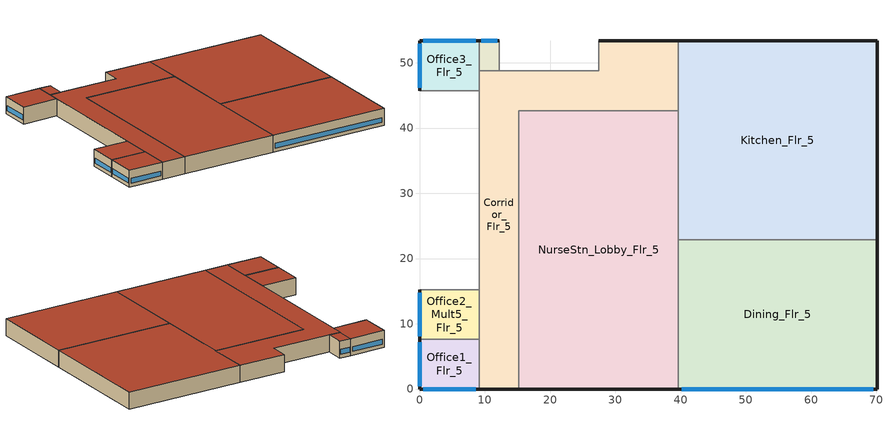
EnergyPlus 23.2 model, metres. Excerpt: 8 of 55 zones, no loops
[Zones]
Corridor_Flr_5
 floor adiabatic (INT-FLOOR-TOPSIDE): 9.14,0 9.14,48.77 27.43,48.77 27.43,53.34 39.62,53.34 39.62,42.67 15.24,42.67 15.24,0 z17.07
 wall outside (Mass Non-res Ext Wall): 39.62,53.34 27.43,53.34 / 9.14,0 15.24,0 z17.07:21.34
 wall to NurseStn_Lobby_Flr_5 (int-walls): 15.24,0 15.24,42.67 z17.07:21.34
 wall to NurseStn_Lobby_Flr_5 (AIR-WALL): 15.24,42.67 39.62,42.67 z17.07:21.34
 wall adiabatic (int-walls): 27.43,53.34 27.43,48.77 9.14,48.77 9.14,0 z17.07:21.34
 wall to Kitchen_Flr_5 (int-walls): 39.62,42.67 39.62,53.34 z17.07:21.34
 roof outside (IEAD Non-res Roof): 9.14,0 15.24,0 15.24,42.67 39.62,42.67 39.62,53.34 27.43,53.34 27.43,48.77 9.14,48.77 z21.34
Dining_Flr_5
 floor adiabatic (INT-FLOOR-TOPSIDE): 39.62,0 39.62,22.86 70.1,22.86 70.1,0 z17.07
 wall outside (Mass Non-res Ext Wall): 39.62,0 70.1,0 70.1,22.86 z17.07:21.34
 wall to Kitchen_Flr_5 (int-walls): 70.1,22.86 39.62,22.86 z17.07:21.34
 wall to NurseStn_Lobby_Flr_5 (int-walls): 39.62,22.86 39.62,0 z17.07:21.34
 window (Window Non-res Fixed): 40.2,0 69.53,0 z17.98:19.2
 roof outside (IEAD Non-res Roof): 39.62,0 70.1,0 70.1,22.86 39.62,22.86 z21.34
Kitchen_Flr_5
 floor adiabatic (INT-FLOOR-TOPSIDE): 70.1,53.34 70.1,22.86 39.62,22.86 39.62,53.34 z17.07
 wall outside (Mass Non-res Ext Wall): 70.1,22.86 70.1,53.34 39.62,53.34 z17.07:21.34
 wall to NurseStn_Lobby_Flr_5 (int-walls): 39.62,42.67 39.62,22.86 z17.07:21.34
 roof outside (IEAD Non-res Roof): 39.62,53.34 39.62,22.86 70.1,22.86 70.1,53.34 z21.34
NurseStn_Lobby_Flr_5
 floor adiabatic (INT-FLOOR-TOPSIDE): 15.24,0 15.24,42.67 39.62,42.67 39.62,0 z17.07
 wall outside (Mass Non-res Ext Wall): 15.24,0 39.62,0 z17.07:21.34
 roof outside (IEAD Non-res Roof): 15.24,0 39.62,0 39.62,42.67 15.24,42.67 z21.34
Office1_Flr_5
 floor adiabatic (INT-FLOOR-TOPSIDE): 9.14,7.62 9.14,0 0,0 0,7.62 z17.07
 wall outside (Mass Non-res Ext Wall): 0,7.62 0,0 9.14,0 z17.07:21.34
 wall adiabatic (int-walls): 9.14,0 9.14,7.62 0,7.62 z17.07:21.34
 window (Window Non-res Fixed): 0.55,0 8.6,0 / 0,7.16 0,0.46 z17.98:19.2
 roof outside (IEAD Non-res Roof): 0,7.62 0,0 9.14,0 9.14,7.62 z21.34
Office2_Mult5_Flr_5
 floor adiabatic (INT-FLOOR-TOPSIDE): 9.14,15.24 9.14,7.62 0,7.62 0,15.24 z17.07
 wall outside (Mass Non-res Ext Wall): 0,15.24 0,7.62 z17.07:21.34
 wall adiabatic (int-walls): 0,7.62 9.14,7.62 9.14,15.24 0,15.24 z17.07:21.34
 window (Window Non-res Fixed): 0,14.78 0,8.08 z17.98:19.2
 roof outside (IEAD Non-res Roof): 0,15.24 0,7.62 9.14,7.62 9.14,15.24 z21.34
Office3_Flr_5
 floor adiabatic (INT-FLOOR-TOPSIDE): 9.14,53.34 9.14,45.72 0,45.72 0,53.34 z17.07
 wall outside (Mass Non-res Ext Wall): 9.14,53.34 0,53.34 0,45.72 z17.07:21.34
 wall adiabatic (int-walls): 0,45.72 9.14,45.72 9.14,53.34 z17.07:21.34
 window (Window Non-res Fixed): 8.6,53.34 0.55,53.34 / 0,52.88 0,46.18 z17.98:19.2
 roof outside (IEAD Non-res Roof): 0,53.34 0,45.72 9.14,45.72 9.14,53.34 z21.34
Office4_Mult6_Flr_5
 floor adiabatic (INT-FLOOR-TOPSIDE): 12.19,53.34 12.19,48.77 9.14,48.77 9.14,53.34 z17.07
 wall outside (Mass Non-res Ext Wall): 12.19,53.34 9.14,53.34 z17.07:21.34
 wall adiabatic (int-walls): 9.14,53.34 9.14,48.77 12.19,48.77 12.19,53.34 z17.07:21.34
 window (Window Non-res Fixed): 11.88,53.34 9.45,53.34 z17.98:19.2
 roof outside (IEAD Non-res Roof): 9.14,53.34 9.14,48.77 12.19,48.77 12.19,53.34 z21.34
[Building]
Ref Bldg Hospital New2004_v1.3_5.0: Loads convergence tolerance value=0.04; Maximum number of warmup days=25; Minimum number of warmup days=6; North axis=0; Solar distribution=FullInteriorAndExterior; Temperature convergence tolerance value=0.2; Terrain=City
[Site:GroundTemperature:BuildingSurface]
19.527, 19.502, 19.536, 19.598, 20.002, 21.64, 22.225, 22.375, 21.449, 20.121, 19.802, 19.633
[Site:Location]
USA IL-CHICAGO-OHARE: Elevation=190; Latitude=41.77; Longitude=-87.75; Time zone=-6
[Site:WaterMainsTemperature]
Annual average outdoor air temperature=9.69; Calculation method=Correlation; Maximum difference in monthly average outdoor air temperatures=28.1
[SizingPeriod:DesignDay] Barometric pressure=99063; Day of month=21; Daylight saving time indicator=No; Humidity condition type=WetBulb; Rain indicator=No; Snow indicator=No; Solar model indicator=ASHRAEClearSky
Name | Daily dry bulb temperature range | Day type | Maximum dry bulb temperature | Month | Sky clearness | Wetbulb or dewpoint at maximum dry bulb | Wind direction | Wind speed
CHICAGO Ann Clg .4% Condns WB=>MDB | 10.7 | SummerDesignDay | 31.2 | 7 | 1 | 25.5 | 230 | 5.3
CHICAGO Ann Htg 99.6% Condns DB | 0 | WinterDesignDay | -20.6 | 1 | 0 | -20.6 | 270 | 4.9
[Construction]
AIR-WALL: MAT-AIR-WALL
IEAD Non-res Roof: Roof Membrane, IEAD NonRes Roof Insulation, Metal Decking
INT-FLOOR-TOPSIDE: MAT-CC05 4 HW CONCRETE, CP02 CARPET PAD
InteriorFurnishings: Std Wood 6inch
Mass Non-res Ext Wall: 1IN Stucco, 8IN Concrete HW, Mass NonRes Wall Insulation, 1/2IN Gypsum
Window Non-res Fixed: NonRes Fixed Assembly Window
int-walls: 1/2IN Gypsum, 1/2IN Gypsum
[Material] Thermal absorptance=0.9
Name | Conductivity | Density | Roughness | Solar absorptance | Specific heat | Thickness | Visible absorptance
1/2IN Gypsum | 0.16 | 784.9 | Smooth | 0.92 | 830 | 0.0127 | 0.92
1IN Stucco | 0.6918 | 1858 | Smooth | 0.92 | 837 | 0.0253 | 0.92
8IN CONCRETE HW | 1.311 | 2240 | Rough | 0.7 | 836.8 | 0.2032 | 0.7
IEAD NonRes Roof Insulation | 0.049 | 265 | MediumRough | 0.7 | 836.8 | 0.127339 | 0.7
MAT-CC05 4 HW CONCRETE | 1.311 | 2240 | Rough | 0.7 | 836.8 | 0.1016 | 0.7
Mass NonRes Wall Insulation | 0.049 | 265 | MediumRough | 0.7 | 836.8 | 0.0495495 | 0.7
Metal Decking | 45.006 | 7680 | MediumSmooth | 0.7 | 418.4 | 0.0015 | 0.3
Roof Membrane | 0.16 | 1121.29 | VeryRough | 0.7 | 1460 | 0.0095 | 0.7
Std Wood 6inch | 0.12 | 540 | MediumSmooth | 0.7 | 1210 | 0.15 | 0.7
[Material:NoMass] Solar absorptance=0.7; Thermal absorptance=0.9
Name | Roughness | Thermal resistance | Visible absorptance
CP02 CARPET PAD | VeryRough | 0.2165 | 0.8
MAT-AIR-WALL | Rough | 0.207949
[WindowMaterial:SimpleGlazingSystem]
NonRes Fixed Assembly Window: Solar heat gain coefficient=0.39; U factor=3.23646
[ElectricEquipment]
Name | Design level calculation method | End use subcategory | Fraction latent | Fraction lost | Fraction radiant | Schedule | Watts per zone floor area | Zone or zonelist or space or spacelist | Design level
Dining_Flr_5_MiscPlug_Equip | Watts/Area | MiscPlug | 0 | 0 | 0.5 | ADMIN_EQUIP_SCH | 10.76 | Dining_Flr_5
Kitchen_Flr_5_ExhFan_Equip | EquipmentLevel | KitchenExhFan | 0 | 1 | 0 | Kitchen_Exhaust_SCH |  | Kitchen_Flr_5 | 925
Kitchen_Flr_5_MiscElec_Equip | Watts/Area | MiscElec | 0.2 | 0.1 | 0.5 | Kitchen_Elec_Equip_SCH | 80.7 | Kitchen_Flr_5
NurseStn_Lobby_Flr_5_MiscPlug_Equip | Watts/Area | MiscPlug | 0 | 0 | 0.5 | ADMIN_EQUIP_SCH | 11.19 | NurseStn_Lobby_Flr_5
Office1_Flr_5_MiscPlug_Equip | Watts/Area | MiscPlug | 0 | 0 | 0.5 | ADMIN_EQUIP_SCH | 10.76 | Office1_Flr_5
Office2_Mult5_Flr_5_MiscPlug_Equip | Watts/Area | MiscPlug | 0 | 0 | 0.5 | ADMIN_EQUIP_SCH | 10.76 | Office2_Mult5_Flr_5
Office3_Flr_5_MiscPlug_Equip | Watts/Area | MiscPlug | 0 | 0 | 0.5 | ADMIN_EQUIP_SCH | 10.76 | Office3_Flr_5
Office4_Mult6_Flr_5_MiscPlug_Equip | Watts/Area | MiscPlug | 0 | 0 | 0.5 | ADMIN_EQUIP_SCH | 10.76 | Office4_Mult6_Flr_5
[Exterior:FuelEquipment]
Elevators: Design level=162963; End use subcategory=Elevators; Fuel use type=Electricity; Schedule=BLDG_ELEVATORS
[Exterior:Lights]
Exterior Facade Lighting: Control option=AstronomicalClock; Design level=15409; End use subcategory=Exterior Facade Lighting; Schedule=ALWAYS_ON
[GasEquipment]
Kitchen_Flr_5_MiscGas_Equip: Design level calculation method=Watts/Area; End use subcategory=MiscGas; Fraction latent=0.1; Fraction lost=0.7; Fraction radiant=0.2; Power per zone floor area=304.87; Schedule=Kitchen_Gas_Equip_SCH; Zone or zonelist or space or spacelist=Kitchen_Flr_5
[InternalMass] Construction=InteriorFurnishings
Name | Zone or zonelist | Surface area
Corridor_Flr_5 Internal Mass | Corridor_Flr_5 | 1003.35
Dining_Flr_5 Internal Mass | Dining_Flr_5 | 1393.55
Kitchen_Flr_5 Internal Mass | Kitchen_Flr_5 | 1858.06
NurseStn_Lobby_Flr_5 Internal Mass | NurseStn_Lobby_Flr_5 | 2081.03
Office1_Flr_5 Internal Mass | Office1_Flr_5 | 139.3911
Office2_Mult5_Flr_5 Internal Mass | Office2_Mult5_Flr_5 | 139.3546
Office3_Flr_5 Internal Mass | Office3_Flr_5 | 139.3546
Office4_Mult6_Flr_5 Internal Mass | Office4_Mult6_Flr_5 | 27.8709
[Lights] Design level calculation method=Watts/Area; End use subcategory=General; Fraction radiant=0.7; Fraction replaceable=1; Fraction visible=0.2; Return air fraction=0; Return air fraction calculated from plenum temperature=No; Schedule=ADMIN_LIGHT_SCH
Name | Watts per zone floor area | Zone or zonelist or space or spacelist
Corridor_Flr_5_Lights | 10.76 | Corridor_Flr_5
Dining_Flr_5_Lights | 9.68 | Dining_Flr_5
Kitchen_Flr_5_Lights | 12.91 | Kitchen_Flr_5
NurseStn_Lobby_Flr_5_Lights | 12.7 | NurseStn_Lobby_Flr_5
Office1_Flr_5_Lights | 11.84 | Office1_Flr_5
Office2_Mult5_Flr_5_Lights | 11.84 | Office2_Mult5_Flr_5
Office3_Flr_5_Lights | 11.84 | Office3_Flr_5
Office4_Mult6_Flr_5_Lights | 11.84 | Office4_Mult6_Flr_5
[People] Activity level schedule=ACTIVITY_SCH; Air velocity schedule=AIR_VELO_SCH; Clothing insulation calculation method=ClothingInsulationSchedule; Clothing insulation schedule=CLOTHING_SCH; Enable ashrae 55 comfort warnings=No; Fraction radiant=0.3; Mean radiant temperature calculation type=ZoneAveraged; Number of people calculation method=Area/Person; Number of people schedule=ADMIN_OCC_SCH; Sensible heat fraction=Autocalculate; Thermal comfort model 1 type=Fanger; Work efficiency schedule=WORK_EFF_SCH
Name | Floor area per person | Zone or zonelist or space or spacelist
Corridor_Flr_5 People | 92.5926 | Corridor_Flr_5
Dining_Flr_5 People | 9.2937 | Dining_Flr_5
Kitchen_Flr_5 People | 18.5874 | Kitchen_Flr_5
NurseStn_Lobby_Flr_5 People | 69.9301 | NurseStn_Lobby_Flr_5
Office1_Flr_5 People | 13.2802 | Office1_Flr_5
Office2_Mult5_Flr_5 People | 13.2802 | Office2_Mult5_Flr_5
Office3_Flr_5 People | 13.2802 | Office3_Flr_5
Office4_Mult6_Flr_5 People | 13.2802 | Office4_Mult6_Flr_5
[Zone] Floor area=Autocalculate; Part of total floor area=Yes; Type=1
Name | Multiplier
Corridor_Flr_5; Dining_Flr_5; Kitchen_Flr_5; NurseStn_Lobby_Flr_5; Office1_Flr_5; Office3_Flr_5 | 1
Office2_Mult5_Flr_5 | 5
Office4_Mult6_Flr_5 | 6
[ZoneInfiltration:DesignFlowRate] Constant term coefficient=1; Design flow rate calculation method=Flow/ExteriorWallArea; Flow rate per exterior surface area=0.000302; Schedule=INFIL_QUARTER_ON_SCH; Temperature term coefficient=0; Velocity squared term coefficient=0; Velocity term coefficient=0
Name | Zone or zonelist or space or spacelist
Corridor_Flr_5_Infiltration | Corridor_Flr_5
Dining_Flr_5_Infiltration | Dining_Flr_5
Kitchen_Flr_5_Infiltration | Kitchen_Flr_5
NurseStn_Lobby_Flr_5_Infiltration | NurseStn_Lobby_Flr_5
Office1_Flr_5_Infiltration | Office1_Flr_5
Office2_Mult5_Flr_5_Infiltration | Office2_Mult5_Flr_5
Office3_Flr_5_Infiltration | Office3_Flr_5
Office4_Mult6_Flr_5_Infiltration | Office4_Mult6_Flr_5
[ZoneMixing]
Kitchen_Flr_5 Exhaust Fanmixing_0: Delta temperature=0; Design flow rate=0.74997; Design flow rate calculation method=Flow/Zone; Schedule=HVACOperationSchd; Source zone or space=Dining_Flr_5; Zone or space=Kitchen_Flr_5
[Schedule:Compact]
ACTIVITY_SCH: Through: 12/31, For: AllDays, Until: 24:00, 120
ADMIN_EQUIP_SCH: Through: 12/31, For: Weekdays, Until: 04:00, 0.3, Until: 06:00, 0.5, Until: 18:00, 1, Until: 20:00, 0.5, Until: 24:00, 0.3, For: SummerDesignDay, Until: 04:00, 0.3, Until: 06:00, 0.5, Until: 18:00, 1, Until: 20:00, 0.5, Until: 24:00, 0.3, For: WinterDesignDay, Until: 24:00, 0.3, For: Saturday, Until: 07:00, 0.3, Until: 09:00, 0.5, Until: 15:00, 0.8, Until: 20:00, 0.5, Until: 24:00, 0.3, For: AllOtherDays, Until: 08:00, 0.3, Until: 17:00, 0.5, Until: 24:00, 0.3
ADMIN_LIGHT_SCH: Through: 12/31, For: Weekdays, Until: 04:00, 0.1, Until: 06:00, 0.3, Until: 07:00, 0.6, Until: 18:00, 0.9, Until: 20:00, 0.6, Until: 22:00, 0.3, Until: 24:00, 0.1, For: SummerDesignDay, Until: 04:00, 0.1, Until: 06:00, 0.3, Until: 07:00, 0.6, Until: 18:00, 0.9, Until: 20:00, 0.6, Until: 22:00, 0.3, Until: 24:00, 0.1, For: WinterDesignDay, Until: 07:00, 0.1, Until: 09:00, 0.3, Until: 15:00, 0.4, Until: 20:00, 0.3, Until: 24:00, 0.1, For: Saturday, Until: 07:00, 0.1, Until: 09:00, 0.3, Until: 15:00, 0.4, Until: 20:00, 0.3, Until: 24:00, 0.1, For: AllOtherDays, Until: 08:00, 0.05, Until: 17:00, 0.1, Until: 24:00, 0.05
ADMIN_OCC_SCH: Through: 12/31, For: Weekdays, Until: 04:00, 0.05, Until: 06:00, 0.2, Until: 07:00, 0.5, Until: 18:00, 0.9, Until: 20:00, 0.5, Until: 22:00, 0.2, Until: 24:00, 0.05, For: SummerDesignDay, Until: 04:00, 0.05, Until: 06:00, 0.2, Until: 07:00, 0.5, Until: 18:00, 0.9, Until: 20:00, 0.5, Until: 22:00, 0.2, Until: 24:00, 0.05, For: WinterDesignDay, Until: 07:00, 0.05, Until: 09:00, 0.2, Until: 15:00, 0.3, Until: 20:00, 0.2, Until: 24:00, 0.05, For: Saturday, Until: 07:00, 0.05, Until: 09:00, 0.2, Until: 15:00, 0.3, Until: 20:00, 0.2, Until: 24:00, 0.05, For: Sunday Holidays AllOtherDays, Until: 08:00, 0, Until: 17:00, 0.05, Until: 24:00, 0
AIR_VELO_SCH: Through: 12/31, For: AllDays, Until: 24:00, 0.2
ALWAYS_ON; HVACOperationSchd: Through: 12/31, For: AllDays, Until: 24:00, 1
BLDG_ELEVATORS: Through: 12/31, For: Weekdays SummerDesignDay, Until: 07:00, 0.2, Until: 08:00, 0.5, Until: 09:00, 0.75, Until: 10:00, 1, Until: 11:00, 1, Until: 12:00, 1, Until: 13:00, 0.75, Until: 14:00, 1, Until: 15:00, 1, Until: 16:00, 1, Until: 17:00, 1, Until: 18:00, 1, Until: 19:00, 0.52, Until: 20:00, 0.52, Until: 21:00, 0.52, Until: 22:00, 0.28, Until: 24:00, 0.2, For: Saturday WinterDesignDay, Until: 07:00, 0.2, Until: 08:00, 0.4, Until: 09:00, 0.46, Until: 10:00, 0.7, Until: 11:00, 0.7, Until: 12:00, 0.7, Until: 13:00, 0.51, Until: 14:00, 0.51, Until: 15:00, 0.51, Until: 16:00, 0.51, Until: 17:00, 0.51, Until: 18:00, 0.25, Until: 24:00, 0.2, For: AllOtherDays, Until: 08:00, 0.2, Until: 16:00, 0.4, Until: 24:00, 0.2
CLOTHING_SCH: Through: 04/30, For: AllDays, Until: 24:00, 1, Through: 09/30, For: AllDays, Until: 24:00, 0.5, Through: 12/31, For: AllDays, Until: 24:00, 1
INFIL_QUARTER_ON_SCH: Through: 12/31, For: Weekdays, Until: 24:00, 0.25, For: Saturday, Until: 24:00, 0.25, For: SummerDesignDay WinterDesignDay, Until: 24:00, 1, For: AllOtherDays, Until: 24:00, 0.25
Kitchen_Elec_Equip_SCH: Through: 12/31, For: Weekday, Until: 06:00, 0.1, Until: 07:00, 0.25, Until: 09:00, 0.35, Until: 10:00, 0.25, Until: 13:00, 0.35, Until: 16:00, 0.25, Until: 19:00, 0.35, Until: 24:00, 0.25, For: Saturday, Until: 06:00, 0.1, Until: 07:00, 0.25, Until: 09:00, 0.35, Until: 10:00, 0.25, Until: 13:00, 0.35, Until: 16:00, 0.25, Until: 19:00, 0.35, Until: 24:00, 0.25, For: SummerDesignDay, Until: 24:00, 0.35, For: WinterDesignDay, Until: 24:00, 0, For: AllOtherDays, Until: 06:00, 0.1, Until: 07:00, 0.25, Until: 09:00, 0.35, Until: 10:00, 0.25, Until: 13:00, 0.35, Until: 16:00, 0.25, Until: 19:00, 0.35, Until: 24:00, 0.25
Kitchen_Exhaust_SCH: Through: 12/31, For: Weekdays, Until: 05:00, 0, Until: 18:00, 1, Until: 24:00, 0, For: SummerDesignDay, Until: 05:00, 0, Until: 18:00, 1, Until: 24:00, 0, For: WinterDesignDay, Until: 07:00, 0, Until: 15:00, 1, Until: 24:00, 0, For: Saturdays, Until: 07:00, 0, Until: 15:00, 1, Until: 24:00, 0, For: AllOtherDays, Until: 24:00, 0
Kitchen_Gas_Equip_SCH: Through: 12/31, For: Weekdays Saturday, Until: 05:00, 0.02, Until: 06:00, 0.05, Until: 07:00, 0.1, Until: 08:00, 0.15, Until: 09:00, 0.2, Until: 10:00, 0.15, Until: 13:00, 0.25, Until: 14:00, 0.2, Until: 15:00, 0.15, Until: 16:00, 0.2, Until: 19:00, 0.3, Until: 21:00, 0.2, Until: 22:00, 0.15, Until: 23:00, 0.1, Until: 24:00, 0.05, For: SummerDesignDay, Until: 24:00, 0.25, For: WinterDesignDay, Until: 24:00, 0, For: AllOtherDays, Until: 05:00, 0.02, Until: 06:00, 0.05, Until: 07:00, 0.1, Until: 08:00, 0.15, Until: 09:00, 0.2, Until: 10:00, 0.15, Until: 13:00, 0.25, Until: 14:00, 0.2, Until: 15:00, 0.15, Until: 16:00, 0.2, Until: 19:00, 0.3, Until: 21:00, 0.2, Until: 22:00, 0.15, Until: 23:00, 0.1, Until: 24:00, 0.05
WORK_EFF_SCH: Through: 12/31, For: AllDays, Until: 24:00, 0
